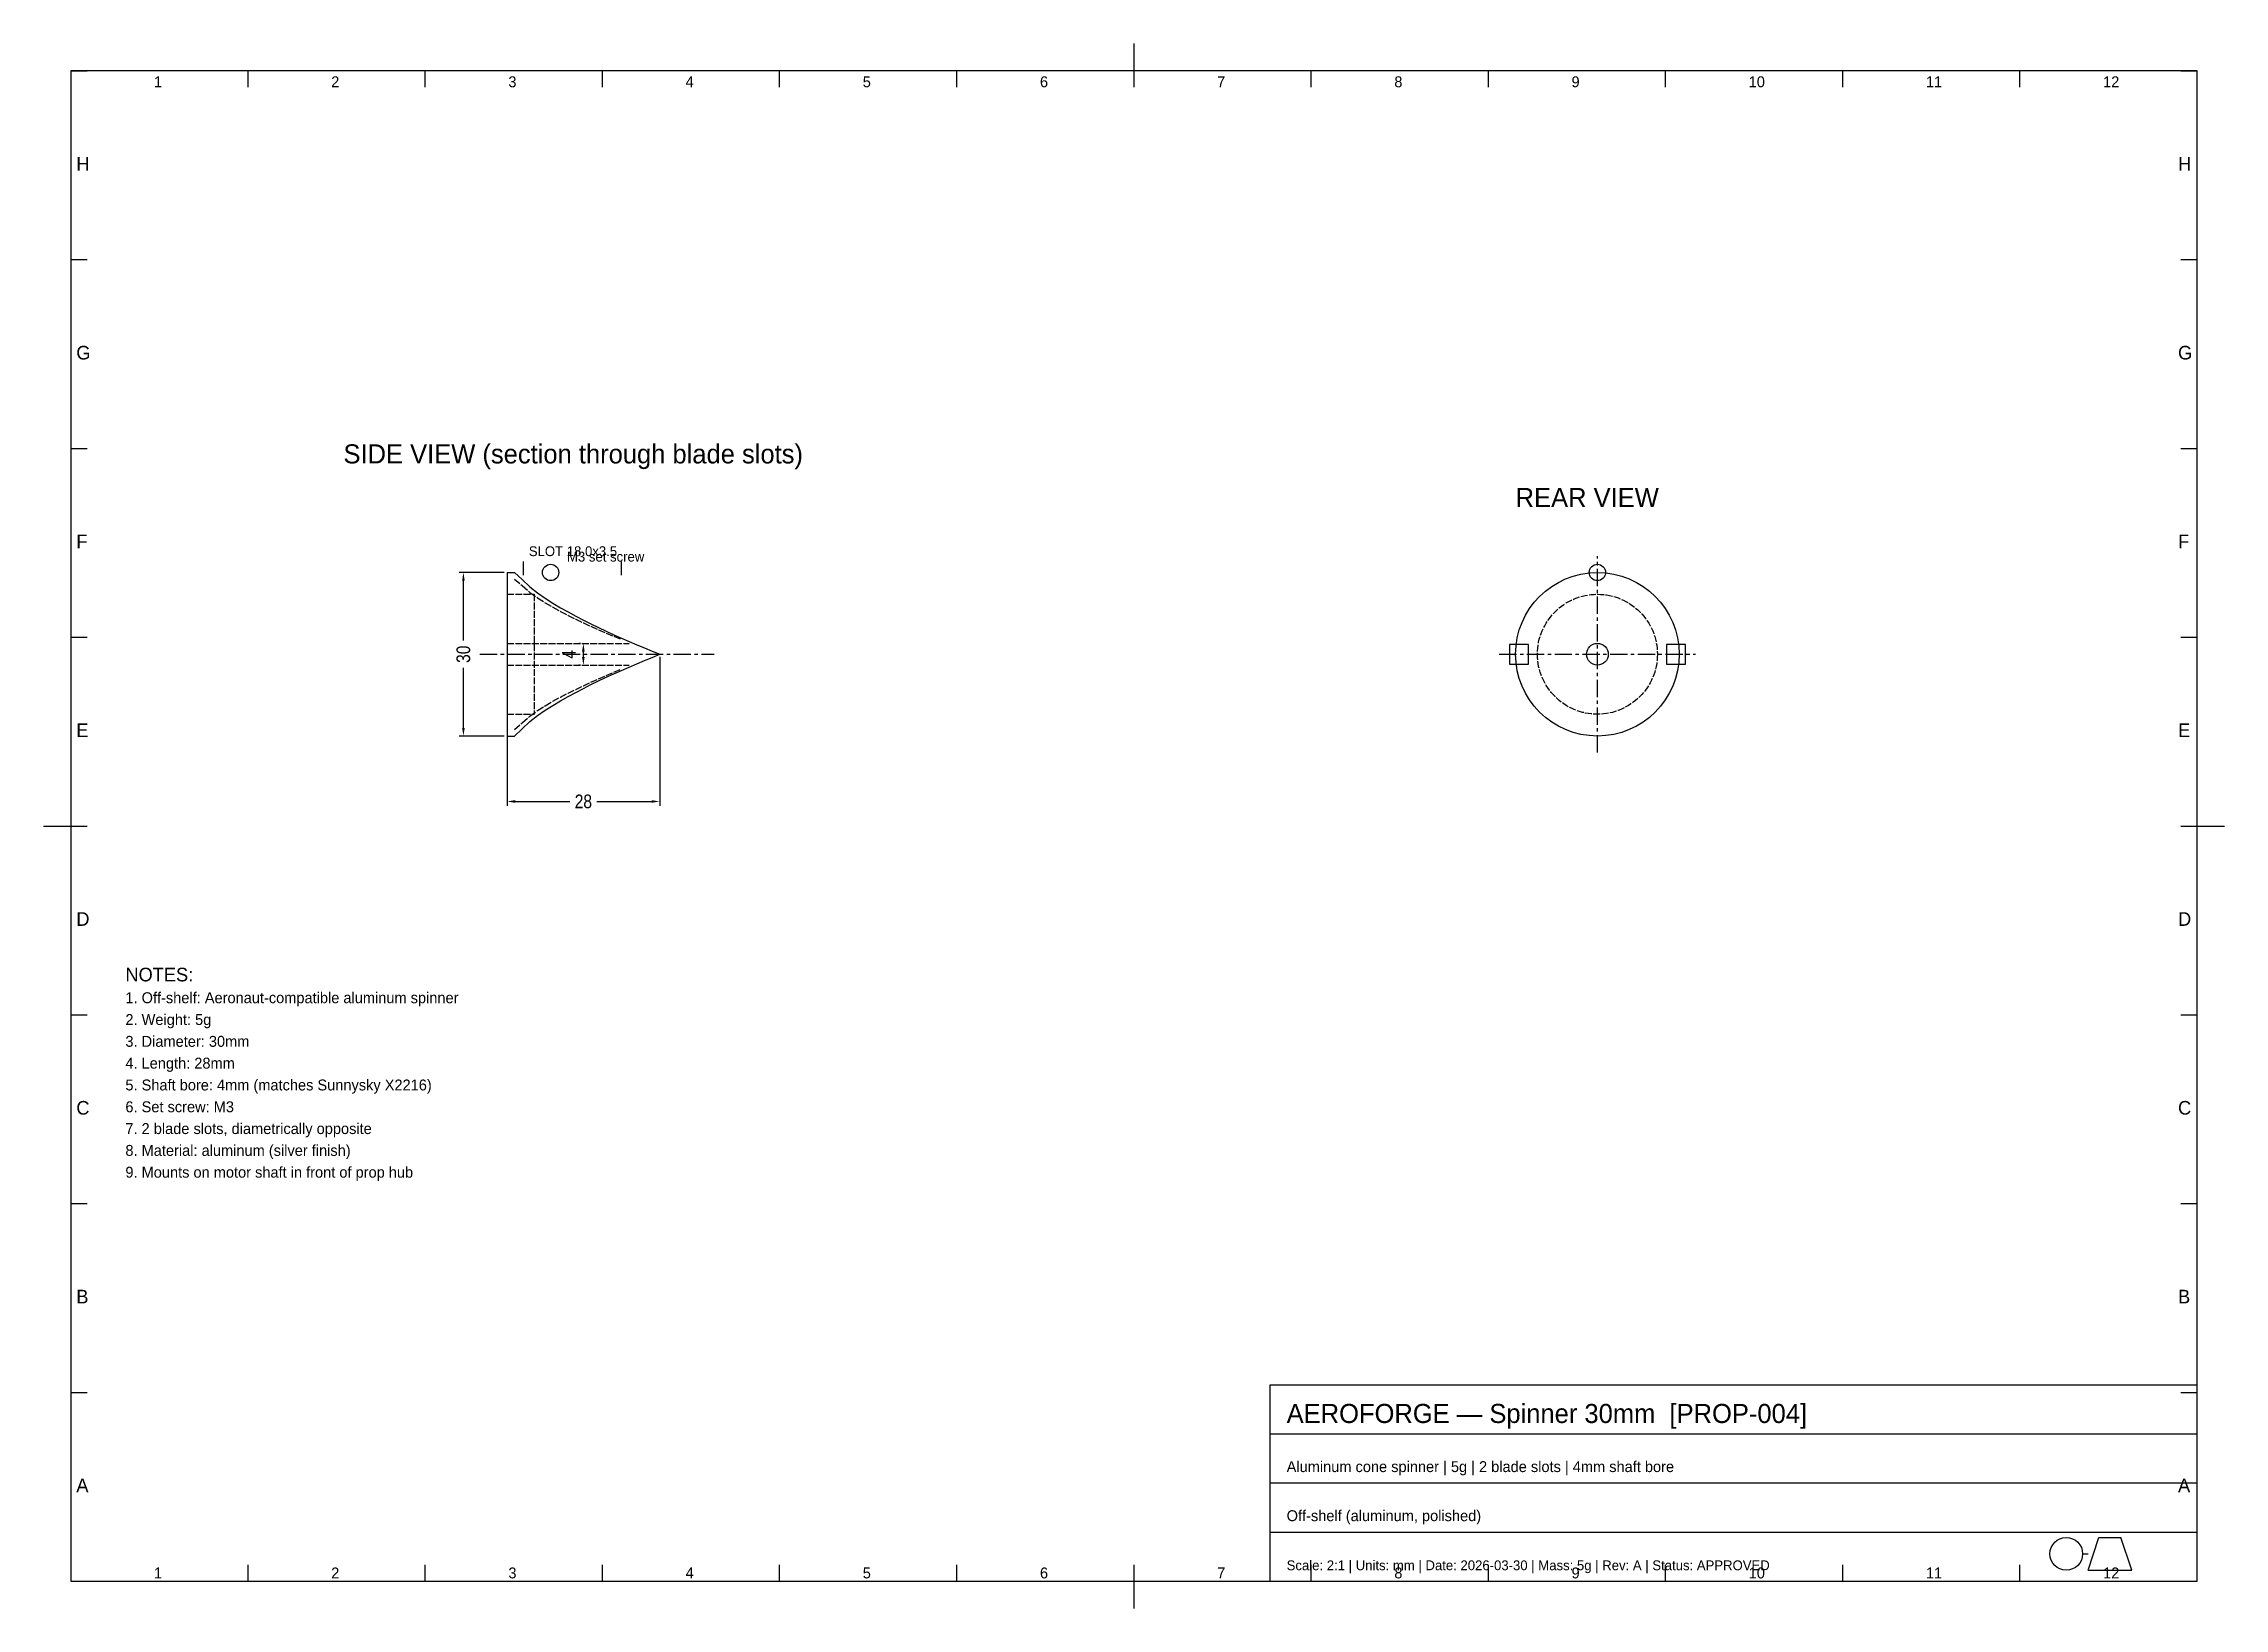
# Model space of a CAD drawing. Header units: metres. Extents: x 15 to 415, y 5 to 292.
import ezdxf

# ---------------------------------------------------------------- set-up
doc = ezdxf.new("R2010")
doc.units = ezdxf.units.M
doc.linetypes.add('CENTER', pattern=[5.08, 3.175, -0.635, 0.635, -0.635])
doc.linetypes.add('DASHED', pattern=[1.524, 1.27, -0.254])
for name, color, linetype in [('BORDER', 7, 'Continuous'), ('CENTERLINE', 5, 'Continuous'), ('HIDDEN', 7, 'Continuous'), ('OUTLINE', 7, 'Continuous'), ('SECTION', 4, 'Continuous'), ('TEXT', 7, 'Continuous'), ('TITLEBLOCK', 7, 'Continuous')]:
    doc.layers.add(name, color=color, linetype=linetype)
doc.styles.add('OpenSansCondensed-Light', font='OpenSansCondensed-Light.ttf')
doc.dimstyles.new('AEROFORGE', dxfattribs={"dimtxt": 2.5, "dimasz": 1.5, "dimexe": 0.8, "dimexo": 0.5, "dimgap": 0.6, "dimtad": 1, "dimcen": 2.5, "dimazin": 3, "dimtfac": 1, "dimtmove": 0, "dimatfit": 3})

# ---------------------------------------------------------------- blocks, each defined once
blk = doc.blocks.new('_CLOSEDFILLED')
at = {"color": 0, "linetype": 'BYBLOCK'}
blk.add_solid([(-1, 0.16), (0, 0), (-1, -0.16)], dxfattribs=at)
blk = doc.blocks.new('*D1')
for p, q in [((99.5, 195), (91.2, 195)), ((92, 182.5), (92, 193.5)), ((92, 166.5), (92, 177.5)), ((99.5, 165), (91.2, 165))]:
    blk.add_line(p, q)
at = {"layer": 'Defpoints'}
for p in [(100, 195), (92, 165), (100, 165)]:
    blk.add_point(p, dxfattribs=at)
at = {"xscale": 1.5, "yscale": 1.5}
for p, rotation in [((92, 195), 90), ((92, 165), 270)]:
    blk.add_blockref('_CLOSEDFILLED', p, dxfattribs=dict(at, rotation=rotation))
at = {"insert": (92, 180), "char_height": 2.5, "attachment_point": 5, "rotation": 90, "style": 'OpenSansCondensed-Light'}
blk.add_mtext('30', dxfattribs=at)
blk = doc.blocks.new('*D2')
for p, q in [((100, 179.5), (100, 152.2)), ((128, 179.5), (128, 152.2)), ((101.5, 153), (111.5, 153)), ((116.5, 153), (126.5, 153))]:
    blk.add_line(p, q)
at = {"layer": 'Defpoints'}
for p in [(100, 180), (128, 180), (100, 153)]:
    blk.add_point(p, dxfattribs=at)
at = {"xscale": 1.5, "yscale": 1.5, "rotation": 180}
blk.add_blockref('_CLOSEDFILLED', (100, 153), dxfattribs=at)
at = {"xscale": 1.5, "yscale": 1.5}
blk.add_blockref('_CLOSEDFILLED', (128, 153), dxfattribs=at)
at = {"insert": (114, 153), "char_height": 2.5, "attachment_point": 5, "style": 'OpenSansCondensed-Light'}
blk.add_mtext('28', dxfattribs=at)
blk = doc.blocks.new('*D3')
for p, q in [((113.5, 182), (113.2, 182)), ((114, 179.5), (114, 180.5)), ((113.5, 178), (113.2, 178))]:
    blk.add_line(p, q)
at = {"layer": 'Defpoints'}
for p in [(114, 182), (114, 178), (114, 178)]:
    blk.add_point(p, dxfattribs=at)
at = {"xscale": 1.5, "yscale": 1.5}
for p, rotation in [((114, 182), 90), ((114, 178), 270)]:
    blk.add_blockref('_CLOSEDFILLED', p, dxfattribs=dict(at, rotation=rotation))
at = {"insert": (111.35, 180), "char_height": 2.5, "attachment_point": 5, "rotation": 90, "style": 'OpenSansCondensed-Light'}
blk.add_mtext('4', dxfattribs=at)

msp = doc.modelspace()

# ---------------------------------------------------------------- linework, layer by layer
at = {"layer": 'BORDER'}
for p, q in [((215, 287), (215, 292)), ((410, 287), (20, 287)), ((20, 287), (20, 10)), ((20, 287), (23, 287)), ((52.5, 284), (52.5, 287)), ((85, 284), (85, 287)), ((117.5, 284), (117.5, 287)), ((150, 284), (150, 287)), ((182.5, 284), (182.5, 287)), ((215, 284), (215, 287)), ((247.5, 284), (247.5, 287)), ((280, 284), (280, 287)), ((312.5, 284), (312.5, 287)), ((345, 284), (345, 287)), ((377.5, 284), (377.5, 287)), ((407, 287), (410, 287)), ((410, 10), (410, 287)), ((410, 284), (410, 287)), ((20, 252.375), (23, 252.375)), ((407, 252.375), (410, 252.375)), ((20, 217.75), (23, 217.75)), ((407, 217.75), (410, 217.75)), ((20, 183.125), (23, 183.125)), ((407, 183.125), (410, 183.125)), ((15, 148.5), (20, 148.5)), ((20, 148.5), (23, 148.5)), ((407, 148.5), (410, 148.5)), ((410, 148.5), (415, 148.5)), ((20, 113.875), (23, 113.875)), ((407, 113.875), (410, 113.875)), ((20, 79.25), (23, 79.25)), ((407, 79.25), (410, 79.25)), ((20, 44.625), (23, 44.625)), ((407, 44.625), (410, 44.625)), ((52.5, 10), (52.5, 13)), ((85, 10), (85, 13)), ((117.5, 10), (117.5, 13)), ((150, 10), (150, 13)), ((182.5, 10), (182.5, 13)), ((215, 10), (215, 13)), ((247.5, 10), (247.5, 13)), ((280, 10), (280, 13)), ((312.5, 10), (312.5, 13)), ((345, 10), (345, 13)), ((377.5, 10), (377.5, 13)), ((410, 10), (410, 13)), ((20, 10), (410, 10)), ((215, 5), (215, 10))]:
    msp.add_line(p, q, dxfattribs=at)
at = {"layer": 'CENTERLINE', "linetype": 'CENTER'}
for p, q in [((300, 162), (300, 198)), ((95, 180), (138, 180)), ((282, 180), (318, 180))]:
    msp.add_line(p, q, dxfattribs=at)
at = {"layer": 'HIDDEN', "linetype": 'DASHED'}
for p, q in [((101.4, 193.8), (102.8, 192.593)), ((102.8, 192.593), (104.2, 191.35)), ((100, 191), (105, 191)), ((104.2, 191.35), (105.6, 190.342)), ((105, 191), (105, 169)), ((105.6, 190.342), (107, 189.448)), ((107, 189.448), (108.4, 188.627)), ((108.4, 188.627), (109.8, 187.859)), ((109.8, 187.859), (111.2, 187.131)), ((111.2, 187.131), (112.6, 186.436)), ((112.6, 186.436), (114, 185.768)), ((114, 185.768), (115.4, 185.123)), ((115.4, 185.123), (116.8, 184.498)), ((116.8, 184.498), (118.2, 183.89)), ((100, 182), (122.4, 182)), ((118.2, 183.89), (119.6, 183.298)), ((119.6, 183.298), (121, 182.72)), ((100, 178), (122.4, 178)), ((116.8, 175.502), (118.2, 176.11)), ((118.2, 176.11), (119.6, 176.702)), ((119.6, 176.702), (121, 177.28)), ((108.4, 171.373), (109.8, 172.141)), ((109.8, 172.141), (111.2, 172.869)), ((111.2, 172.869), (112.6, 173.564)), ((112.6, 173.564), (114, 174.232)), ((114, 174.232), (115.4, 174.877)), ((115.4, 174.877), (116.8, 175.502)), ((100, 169), (105, 169)), ((102.8, 167.407), (104.2, 168.65)), ((104.2, 168.65), (105.6, 169.658)), ((105.6, 169.658), (107, 170.552)), ((107, 170.552), (108.4, 171.373)), ((101.4, 166.2), (102.8, 167.407))]:
    msp.add_line(p, q, dxfattribs=at)
msp.add_circle((300, 180), 11, dxfattribs=at)
at = {"layer": 'OUTLINE'}
for p, q in [((100, 195), (101.4, 195)), ((100, 195), (100, 165)), ((101.4, 195), (102.8, 193.688)), ((102.8, 193.688), (104.2, 192.337)), ((104.2, 192.337), (105.6, 191.241)), ((105.6, 191.241), (107, 190.27)), ((107, 190.27), (108.4, 189.377)), ((108.4, 189.377), (109.8, 188.542)), ((109.8, 188.542), (111.2, 187.751)), ((111.2, 187.751), (112.6, 186.996)), ((112.6, 186.996), (114, 186.27)), ((114, 186.27), (115.4, 185.568)), ((115.4, 185.568), (116.8, 184.889)), ((116.8, 184.889), (118.2, 184.229)), ((118.2, 184.229), (119.6, 183.585)), ((119.6, 183.585), (121, 182.957)), ((121, 182.957), (122.4, 182.342)), ((122.4, 182.342), (123.8, 181.74)), ((123.8, 181.74), (125.2, 181.15)), ((125.2, 181.15), (126.6, 180.57)), ((126.6, 180.57), (128, 180)), ((126.6, 179.43), (128, 180)), ((287.35, 181.8), (283.85, 181.8)), ((283.85, 181.8), (283.85, 178.2)), ((287.35, 178.2), (287.35, 181.8)), ((316.15, 181.8), (312.65, 181.8)), ((312.65, 181.8), (312.65, 178.2)), ((316.15, 178.2), (316.15, 181.8)), ((118.2, 175.771), (119.6, 176.415)), ((119.6, 176.415), (121, 177.043)), ((121, 177.043), (122.4, 177.658)), ((122.4, 177.658), (123.8, 178.26)), ((123.8, 178.26), (125.2, 178.85)), ((125.2, 178.85), (126.6, 179.43)), ((283.85, 178.2), (287.35, 178.2)), ((312.65, 178.2), (316.15, 178.2)), ((109.8, 171.458), (111.2, 172.249)), ((111.2, 172.249), (112.6, 173.004)), ((112.6, 173.004), (114, 173.73)), ((114, 173.73), (115.4, 174.432)), ((115.4, 174.432), (116.8, 175.111)), ((116.8, 175.111), (118.2, 175.771)), ((104.2, 167.663), (105.6, 168.759)), ((105.6, 168.759), (107, 169.73)), ((107, 169.73), (108.4, 170.623)), ((108.4, 170.623), (109.8, 171.458)), ((100, 165), (101.4, 165)), ((101.4, 165), (102.8, 166.312)), ((102.8, 166.312), (104.2, 167.663))]:
    msp.add_line(p, q, dxfattribs=at)
for centre, radius in [((300, 195), 1.5), ((300, 180), 15), ((300, 180), 2)]:
    msp.add_circle(centre, radius, dxfattribs=at)
at = {"layer": 'SECTION'}
for p, q in [((103, 194.5), (103, 197)), ((121, 194.5), (121, 197))]:
    msp.add_line(p, q, dxfattribs=at)
msp.add_circle((108, 195), 1.5, dxfattribs=at)
at = {"layer": 'TITLEBLOCK'}
for p, q in [((240, 46), (410, 46)), ((240, 10), (240, 46)), ((410, 10), (410, 46)), ((240, 37), (410, 37)), ((240, 28), (410, 28)), ((240, 19), (410, 19)), ((390, 12), (392, 18)), ((392, 18), (396, 18)), ((398, 12), (396, 18)), ((389, 15), (390, 15)), ((390, 12), (398, 12)), ((240, 10), (410, 10))]:
    msp.add_line(p, q, dxfattribs=at)
msp.add_circle((386, 15), 3, dxfattribs=at)

# ---------------------------------------------------------------- texts
at = {"layer": 'BORDER'}
for s, height, p in [('1', 2, (35.25, 284)), ('2', 2, (67.75, 284)), ('3', 2, (100.25, 284)), ('4', 2, (132.75, 284)), ('5', 2, (165.25, 284)), ('6', 2, (197.75, 284)), ('7', 2, (230.25, 284)), ('8', 2, (262.75, 284)), ('9', 2, (295.25, 284)), ('10', 2, (327.75, 284)), ('11', 2, (360.25, 284)), ('12', 2, (392.75, 284)), ('H', 2.5, (21, 268.688)), ('H', 2.5, (406.5, 268.688)), ('G', 2.5, (21, 234.062)), ('G', 2.5, (406.5, 234.062)), ('F', 2.5, (21, 199.438)), ('F', 2.5, (406.5, 199.438)), ('E', 2.5, (21, 164.812)), ('E', 2.5, (406.5, 164.812)), ('D', 2.5, (21, 130.188)), ('D', 2.5, (406.5, 130.188)), ('C', 2.5, (21, 95.562)), ('C', 2.5, (406.5, 95.562)), ('B', 2.5, (21, 60.938)), ('B', 2.5, (406.5, 60.938)), ('A', 2.5, (21, 26.312)), ('A', 2.5, (406.5, 26.312)), ('1', 2, (35.25, 10.5)), ('2', 2, (67.75, 10.5)), ('3', 2, (100.25, 10.5)), ('4', 2, (132.75, 10.5)), ('5', 2, (165.25, 10.5)), ('6', 2, (197.75, 10.5)), ('7', 2, (230.25, 10.5)), ('8', 2, (262.75, 10.5)), ('9', 2, (295.25, 10.5)), ('10', 2, (327.75, 10.5)), ('11', 2, (360.25, 10.5)), ('12', 2, (392.75, 10.5))]:
    msp.add_text(s, height=height, dxfattribs=at).set_placement(p)
at = {"layer": 'TEXT'}
for s, height, p in [('SIDE VIEW (section through blade slots)', 3.5, (70, 215)), ('REAR VIEW', 3.5, (285, 207)), ('SLOT 18.0x3.5', 1.8, (104, 198)), ('M3 set screw', 1.8, (111, 197)), ('NOTES:', 2.5, (30, 120)), ('1. Off-shelf: Aeronaut-compatible aluminum spinner', 2, (30, 116)), ('2. Weight: 5g', 2, (30, 112)), ('3. Diameter: 30mm', 2, (30, 108)), ('4. Length: 28mm', 2, (30, 104)), ('5. Shaft bore: 4mm (matches Sunnysky X2216)', 2, (30, 100)), ('6. Set screw: M3', 2, (30, 96)), ('7. 2 blade slots, diametrically opposite', 2, (30, 92)), ('8. Material: aluminum (silver finish)', 2, (30, 88)), ('9. Mounts on motor shaft in front of prop hub', 2, (30, 84))]:
    msp.add_text(s, height=height, dxfattribs=at).set_placement(p)
at = {"layer": 'TITLEBLOCK'}
for s, height, p in [('AEROFORGE — Spinner 30mm  [PROP-004]', 3.5, (243, 39)), ('Aluminum cone spinner | 5g | 2 blade slots | 4mm shaft bore', 2, (243, 30)), ('Off-shelf (aluminum, polished)', 2, (243, 21)), ('Scale: 2:1 | Units: mm | Date: 2026-03-30 | Mass: 5g | Rev: A | Status: APPROVED', 1.8, (243, 12))]:
    msp.add_text(s, height=height, dxfattribs=at).set_placement(p)

# ---------------------------------------------------------------- dimensions: what is measured, and where the dimension line sits
for base, p1, p2, picture, middle in [((92, 165), (100, 165), (100, 195), '*D1', (92, 180)), ((114, 178), (114, 178), (114, 182), '*D3', (111.35, 180))]:
    dim = msp.add_linear_dim(base=base, p1=p1, p2=p2, angle=90, dimstyle='AEROFORGE')
    dim.commit()
    dim.dimension.update_dxf_attribs({"geometry": picture, "text_midpoint": middle})
dim = msp.add_linear_dim(base=(100, 153), p1=(100, 180), p2=(128, 180), dimstyle='AEROFORGE')
dim.commit()
dim.dimension.update_dxf_attribs({"geometry": '*D2', "text_midpoint": (114, 153)})

doc.saveas('drawing.dxf')
